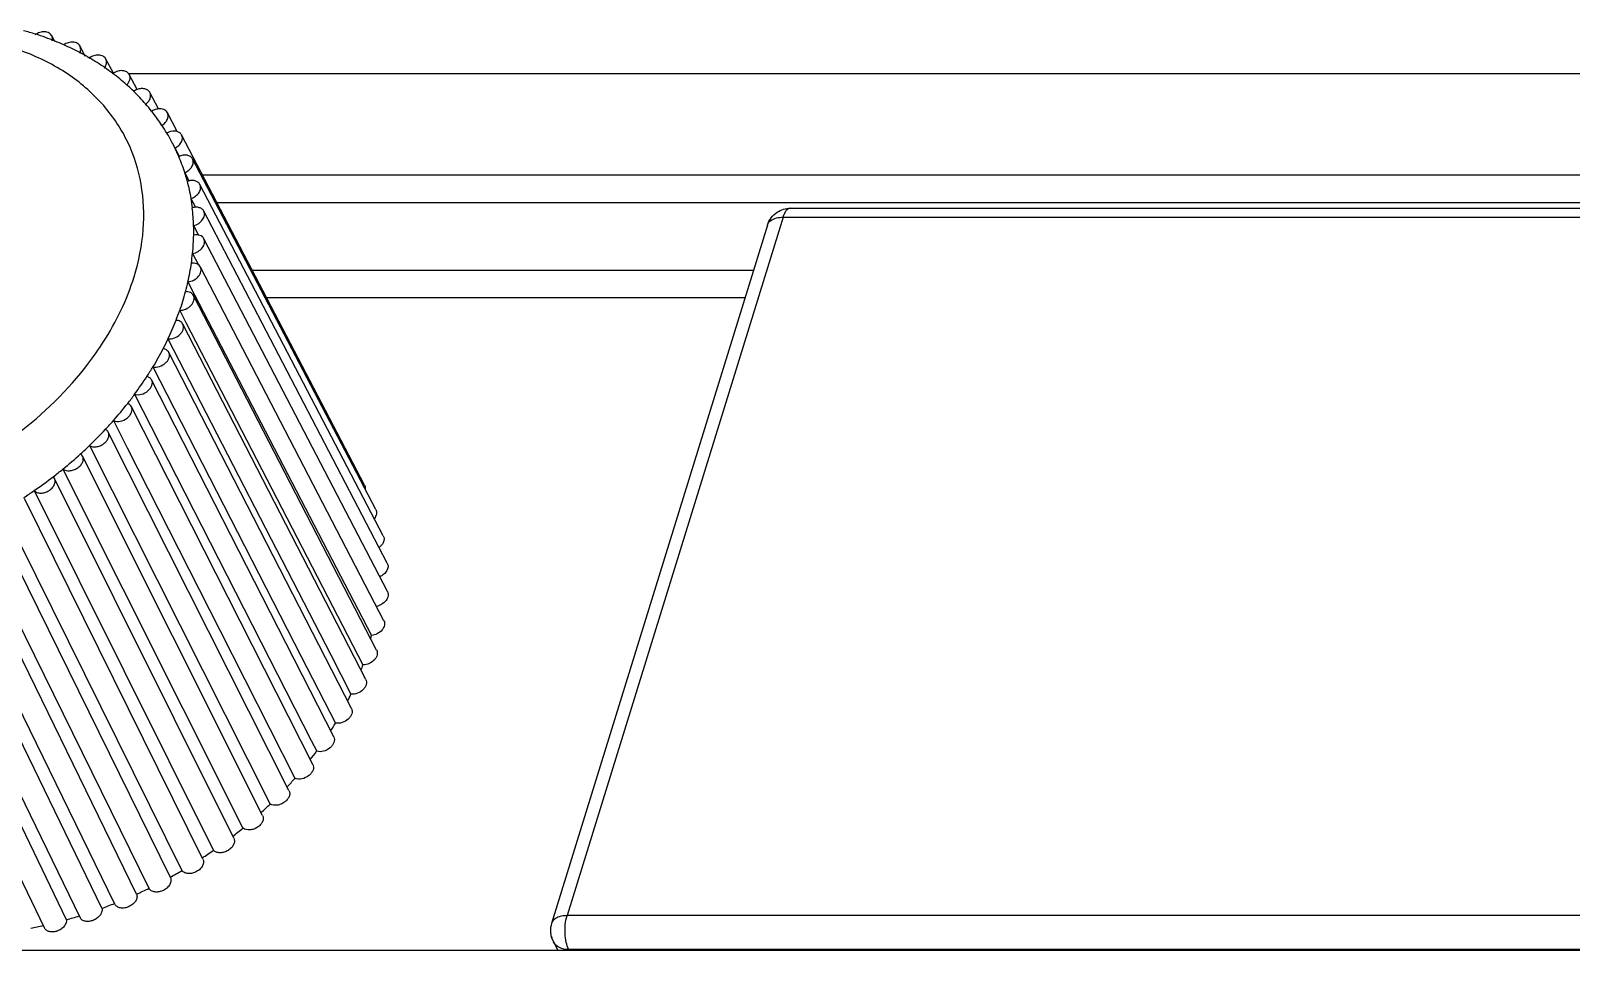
# Model space of a CAD drawing. Header units: millimetres. Extents: x 179 to 1020, y 292 to 886.
# Drawn here: x 805.35 to 818.23, y 610.56 to 618.25 of the extents above; entities that cross this region are included whole.
import ezdxf

# ---------------------------------------------------------------- set-up
doc = ezdxf.new("R2010")
doc.units = ezdxf.units.MM
for name, color, linetype in [('VF-51-P002SOLIDLINE', 7, 'Continuous'), ('VF-51-P004SOLIDLINE', 7, 'Continuous'), ('VF-51-P005SOLIDLINE', 7, 'Continuous')]:
    doc.layers.add(name, color=color, linetype=linetype)

msp = doc.modelspace()

# ---------------------------------------------------------------- linework, layer by layer
at = {"layer": 'VF-51-P002SOLIDLINE', "linetype": 'Continuous'}
for p, q in [((806.162, 617.896), (836.937, 617.896)), ((838.138, 617.045), (806.784, 617.045)), ((838.147, 616.813), (806.905, 616.813)), ((807.198, 616.251), (811.392, 616.251)), ((807.319, 616.02), (811.32, 616.02)), ((804.06, 610.56), (836.165, 610.56))]:
    msp.add_line(p, q, dxfattribs=at)
at = {"layer": 'VF-51-P004SOLIDLINE', "linetype": 'Continuous'}
for p, q in [((811.699, 616.768), (838.109, 616.768)), ((811.699, 616.768), (838.109, 616.768)), ((811.638, 616.693), (809.832, 610.849)), ((811.638, 616.693), (809.832, 610.849)), ((811.638, 616.693), (838.048, 616.693)), ((811.638, 616.693), (838.048, 616.693)), ((811.508, 616.627), (809.702, 610.784)), ((811.508, 616.627), (809.702, 610.784)), ((836.242, 610.849), (809.832, 610.849)), ((836.242, 610.849), (809.832, 610.849)), ((809.717, 610.63), (809.754, 610.56)), ((809.717, 610.63), (809.754, 610.56)), ((809.846, 610.566), (809.849, 610.56)), ((809.846, 610.566), (809.849, 610.56)), ((836.256, 610.566), (809.846, 610.566)), ((836.256, 610.566), (809.846, 610.566))]:
    msp.add_line(p, q, dxfattribs=at)
for centre, radius, start, end in [((809.893, 610.725), 0.2, 183.1912, 194.8921), ((809.893, 610.725), 0.2, 183.1912, 194.8921), ((809.894, 610.725), 0.2, 194.9023, 208.1645), ((809.893, 610.725), 0.2, 194.8879, 203.9337), ((809.893, 610.725), 0.199, 203.9532, 208.1987)]:
    msp.add_arc(centre, radius, start, end, dxfattribs=at)
for points in [[(811.588, 616.734), (811.62, 616.756), (811.66, 616.768), (811.699, 616.768)], [(811.588, 616.734), (811.62, 616.756), (811.66, 616.768), (811.699, 616.768)], [(811.508, 616.627), (811.521, 616.67), (811.551, 616.71), (811.588, 616.734)], [(811.508, 616.627), (811.521, 616.67), (811.551, 616.71), (811.588, 616.734)], [(811.508, 616.627), (811.509, 616.633), (811.512, 616.638), (811.515, 616.643)], [(811.508, 616.627), (811.509, 616.633), (811.512, 616.638), (811.515, 616.643)], [(809.702, 610.784), (809.695, 610.761), (809.692, 610.737), (809.693, 610.714)], [(809.702, 610.784), (809.695, 610.761), (809.692, 610.737), (809.693, 610.714)]]:
    msp.add_open_spline(points, degree=3, dxfattribs=at)
for points, knots in [([(811.699, 616.768), (811.686, 616.768), (811.665, 616.752), (811.649, 616.723), (811.641, 616.703), (811.638, 616.693)], [0, 0, 0, 0, 0.386873, 0.66427, 1, 1, 1, 1]), ([(811.699, 616.768), (811.686, 616.768), (811.665, 616.752), (811.649, 616.723), (811.641, 616.703), (811.638, 616.693)], [0, 0, 0, 0, 0.386873, 0.66427, 1, 1, 1, 1]), ([(811.515, 616.643), (811.52, 616.651), (811.552, 616.684), (811.602, 616.693), (811.638, 616.693)], [0, 0, 0, 0, 0.207805, 1, 1, 1, 1]), ([(811.515, 616.643), (811.52, 616.651), (811.552, 616.684), (811.602, 616.693), (811.638, 616.693)], [0, 0, 0, 0, 0.207805, 1, 1, 1, 1]), ([(809.832, 610.849), (809.816, 610.849), (809.787, 610.847), (809.747, 610.834), (809.717, 610.814), (809.705, 610.794), (809.702, 610.784)], [0, 0, 0, 0, 0.303744, 0.569992, 0.797783, 1, 1, 1, 1]), ([(809.832, 610.849), (809.816, 610.849), (809.787, 610.847), (809.747, 610.834), (809.717, 610.814), (809.705, 610.794), (809.702, 610.784)], [0, 0, 0, 0, 0.303744, 0.569992, 0.797783, 1, 1, 1, 1]), ([(809.846, 610.566), (809.836, 610.585), (809.823, 610.629), (809.811, 610.725), (809.817, 610.801), (809.832, 610.849)], [0, 0, 0, 0, 0.217814, 0.47985, 1, 1, 1, 1]), ([(809.846, 610.566), (809.836, 610.585), (809.823, 610.629), (809.811, 610.725), (809.817, 610.801), (809.832, 610.849)], [0, 0, 0, 0, 0.217814, 0.47985, 1, 1, 1, 1]), ([(809.846, 610.566), (809.819, 610.566), (809.768, 610.574), (809.728, 610.61), (809.717, 610.63)], [0, 0, 0, 0, 0.534653, 1, 1, 1, 1]), ([(809.846, 610.566), (809.819, 610.566), (809.768, 610.574), (809.728, 610.61), (809.717, 610.63)], [0, 0, 0, 0, 0.534653, 1, 1, 1, 1])]:
    msp.add_open_spline(points, degree=3, knots=knots, dxfattribs=at)
at = {"layer": 'VF-51-P005SOLIDLINE', "linetype": 'Continuous'}
for p, q in [((805.547, 618.162), (805.522, 618.21)), ((805.802, 618.038), (805.758, 618.125)), ((806.037, 617.897), (805.975, 618.016)), ((806.028, 617.891), (806.026, 617.892)), ((806.033, 617.895), (806.031, 617.897)), ((806.236, 617.76), (806.17, 617.886)), ((806.414, 617.599), (806.342, 617.736)), ((806.571, 617.41), (806.489, 617.567)), ((806.553, 617.27), (806.532, 617.311)), ((808.138, 614.452), (806.608, 617.381)), ((806.553, 617.27), (806.588, 617.203)), ((808.232, 614.246), (806.7, 617.18)), ((806.634, 617.065), (806.671, 616.995)), ((808.295, 614.027), (806.761, 616.967)), ((806.686, 616.849), (806.724, 616.776)), ((808.328, 613.797), (806.793, 616.744)), ((806.708, 616.623), (806.75, 616.542)), ((808.33, 613.56), (806.795, 616.513)), ((806.7, 616.39), (806.75, 616.293)), ((808.3, 613.317), (806.766, 616.276)), ((806.661, 616.152), (806.717, 616.043)), ((808.239, 613.071), (806.707, 616.037)), ((806.717, 616.043), (808.195, 613.193)), ((806.592, 615.913), (806.644, 615.812)), ((808.148, 612.825), (806.618, 615.798)), ((806.644, 615.812), (808.125, 612.947)), ((806.494, 615.675), (807.855, 613.031)), ((808.028, 612.582), (806.501, 615.562)), ((806.368, 615.44), (807.609, 613.018)), ((807.88, 612.344), (806.357, 615.331)), ((807.705, 612.114), (806.188, 615.107)), ((806.215, 615.211), (807.692, 612.315)), ((806.038, 614.991), (806.153, 614.763)), ((807.506, 611.895), (805.994, 614.894)), ((805.837, 614.782), (807.349, 611.783)), ((806.153, 614.763), (806.927, 613.238)), ((805.615, 614.586), (807.121, 611.581)), ((807.285, 611.688), (805.779, 614.693)), ((805.545, 614.507), (805.534, 614.522)), ((807.044, 611.497), (805.545, 614.507)), ((806.786, 611.323), (805.294, 614.338)), ((805.375, 614.405), (806.874, 611.395)), ((806.514, 611.168), (805.029, 614.187)), ((805.119, 614.242), (806.611, 611.227)), ((806.231, 611.03), (804.755, 614.053)), ((805.941, 610.911), (804.473, 613.937)), ((806.05, 610.946), (804.573, 613.969)), ((805.645, 610.815), (804.185, 613.844)), ((805.758, 610.834), (804.289, 613.861)), ((805.46, 610.747), (804, 613.775)), ((805.219, 613.348), (806.334, 611.079)), ((806.927, 613.238), (807.555, 611.998)), ((807.855, 613.031), (808.024, 612.702)), ((807.609, 613.018), (807.895, 612.46)), ((807.692, 612.315), (807.738, 612.225))]:
    msp.add_line(p, q, dxfattribs=at)
for centre, radius, start, end in [((804.65, 615.885), 2.452, 72.5262, 74.9571), ((804.689, 616.003), 2.328, 68.302, 72.5506), ((804.721, 616.086), 2.238, 66.2714, 68.296), ((804.759, 616.17), 2.146, 62.3058, 66.2905), ((804.788, 616.225), 2.084, 60.7437, 62.3002), ((804.802, 616.25), 2.055, 59.9864, 60.7418), ((804.808, 616.261), 2.043, 59.7596, 59.9859), ((804.839, 616.312), 1.983, 55.4191, 59.7853), ((804.871, 616.359), 1.926, 52.9939, 55.4156), ((804.913, 616.414), 1.857, 48.3491, 52.9237), ((804.937, 616.441), 1.821, 47.7876, 48.3414), ((804.947, 616.452), 1.807, 45.793, 47.7892), ((806.284, 617.632), 0.138, 110.3813, 125.706), ((804.971, 616.477), 1.771, 41.0027, 45.8012), ((805, 616.502), 1.733, 38.4491, 40.9933), ((805.013, 616.512), 1.717, 37.7698, 38.4461), ((805.022, 616.519), 1.705, 33.555, 37.7726), ((805.034, 616.527), 1.691, 30.961, 33.5517), ((805.043, 616.532), 1.681, 27.585, 30.9611), ((805.185, 616.607), 1.52, 23.0109, 25.8794), ((805.175, 616.603), 1.531, 17.5897, 23.0035), ((805.155, 616.596), 1.552, 14.7628, 17.5914), ((805.119, 616.587), 1.59, 9.4674, 14.7446), ((805.079, 616.581), 1.63, 6.7319, 9.4698), ((805.017, 616.574), 1.692, 1.6468, 6.7067), ((804.872, 616.575), 1.837, 354.2242, 359.0122), ((804.957, 616.572), 1.752, 359.0413, 1.6508), ((804.794, 616.582), 1.915, 351.7703, 354.2291), ((804.689, 616.599), 2.022, 347.249, 351.74), ((804.597, 616.619), 2.116, 344.9536, 347.2544), ((804.477, 616.653), 2.241, 340.731, 344.9242), ((804.376, 616.688), 2.347, 338.5896, 340.7364), ((804.247, 616.739), 2.486, 334.65, 338.5626), ((804.143, 616.789), 2.602, 332.6505, 334.655), ((804.013, 616.857), 2.749, 328.9669, 332.6267), ((803.786, 617), 3.016, 323.6326, 327.0727), ((803.91, 616.919), 2.868, 327.0931, 328.9714), ((803.58, 617.159), 3.277, 318.5934, 321.8493), ((803.691, 617.07), 3.135, 321.8661, 323.6364), ((803.496, 617.232), 3.388, 316.9157, 318.5967), ((803.402, 617.321), 3.517, 313.7957, 316.9023), ((803.262, 617.472), 3.724, 309.1871, 312.1784), ((803.335, 617.391), 3.615, 312.1884, 313.7983), ((803.212, 617.533), 3.803, 307.6327, 309.1891), ((803.162, 617.599), 3.886, 304.7174, 307.6259), ((803.13, 617.645), 3.941, 303.1991, 304.7188), ((806.101, 613.664), 2.147, 346.6385, 347.3221), ((805.866, 613.733), 2.392, 339.664, 340.7983), ((805.62, 613.837), 2.659, 333.3369, 334.7116), ((805.376, 613.972), 2.938, 327.5211, 329.0233), ((805.146, 614.129), 3.216, 322.12, 323.6845), ((804.943, 614.297), 3.48, 317.052, 318.6417), ((804.775, 614.463), 3.716, 312.2459, 313.8411), ((804.648, 614.61), 3.91, 307.6391, 309.2302), ((804.563, 614.726), 4.054, 303.1591, 304.7588), ((804.519, 614.796), 4.137, 298.8006, 300.3788), ((804.51, 614.813), 4.157, 294.4702, 296.0435), ((804.562, 614.668), 4.002, 285.7107, 287.2976), ((805.804, 610.857), 0.051, 205.9031, 217.0019), ((804.527, 614.771), 4.111, 290.1222, 291.7072), ((804.602, 614.508), 3.837, 281.1884, 282.7819)]:
    msp.add_arc(centre, radius, start, end, dxfattribs=at)
for centre, major_axis, ratio, start_param, end_param in [((808.211, 613.271), (0.0898, 0.044), 0.721431, -2.079825, -2.06316), ((808.15, 613.025), (0.0898, 0.044), 0.721451, -2.184522, -2.167857), ((808.059, 612.779), (0.0898, 0.044), 0.721474, -2.289228, -2.272563), ((807.939, 612.536), (0.0898, 0.044), 0.721497, -2.393944, -2.377279), ((807.791, 612.299), (0.0898, 0.044), 0.721519, -2.498672, -2.482007), ((807.616, 612.069), (0.0898, 0.044), 0.721541, -2.603409, -2.586744), ((807.417, 611.85), (0.0898, 0.044), 0.72156, -2.708156, -2.691491), ((807.196, 611.644), (0.0898, 0.044), 0.721577, -2.812911, -2.796246), ((806.955, 611.452), (0.0898, 0.044), 0.721589, -2.917673, -2.901008), ((806.696, 611.279), (0.0898, 0.044), 0.721598, -3.022439, -3.005775), ((806.14, 610.99), (0.0898, 0.0441), 0.721601, -0.073722, -0.057057), ((806.424, 611.124), (0.0898, 0.0441), 0.721602, -3.127209, -3.110544), ((805.848, 610.878), (0.0898, 0.0441), 0.721595, -0.17849, -0.161825), ((805.55, 610.79), (0.0898, 0.0441), 0.721585, -0.283255, -0.26659)]:
    msp.add_ellipse(centre, major_axis=major_axis, ratio=ratio, start_param=start_param, end_param=end_param, dxfattribs=at)
for points, knots in [([(806.211, 616.195), (806.25, 616.323), (806.302, 616.581), (806.286, 616.968), (806.173, 617.327), (805.966, 617.64), (805.676, 617.895), (805.317, 618.082), (804.902, 618.195), (804.449, 618.232), (803.973, 618.191), (803.329, 618.036), (802.719, 617.741), (802.196, 617.332), (801.77, 616.881), (801.539, 616.476), (801.452, 616.195)], [0, 0, 0, 0, 0.057329, 0.111513, 0.163878, 0.216165, 0.270139, 0.327168, 0.387992, 0.452701, 0.520824, 0.591473, 0.735183, 0.805993, 0.874367, 1, 1, 1, 1]), ([(805.522, 618.21), (805.517, 618.22), (805.499, 618.237), (805.462, 618.246), (805.421, 618.241), (805.395, 618.228), (805.383, 618.219)], [0, 0, 0, 0, 0.210379, 0.448322, 0.717258, 1, 1, 1, 1]), ([(805.526, 618.169), (805.528, 618.176), (805.529, 618.191), (805.525, 618.204), (805.522, 618.21)], [0, 0, 0, 0, 0.514631, 1, 1, 1, 1]), ([(805.758, 618.125), (805.753, 618.134), (805.736, 618.151), (805.699, 618.16), (805.659, 618.155), (805.633, 618.143), (805.621, 618.135)], [0, 0, 0, 0, 0.210479, 0.448096, 0.716724, 1, 1, 1, 1]), ([(805.755, 618.064), (805.76, 618.074), (805.766, 618.094), (805.762, 618.116), (805.758, 618.125)], [0, 0, 0, 0, 0.527151, 1, 1, 1, 1]), ([(805.975, 618.016), (805.97, 618.026), (805.951, 618.044), (805.913, 618.052), (805.871, 618.045), (805.845, 618.031), (805.833, 618.022)], [0, 0, 0, 0, 0.20963, 0.447944, 0.717635, 1, 1, 1, 1]), ([(805.962, 617.941), (805.971, 617.952), (805.981, 617.972), (805.981, 617.999), (805.978, 618.011), (805.975, 618.016)], [0, 0, 0, 0, 0.533371, 0.77245, 1, 1, 1, 1]), ([(806.17, 617.886), (806.165, 617.895), (806.149, 617.912), (806.113, 617.921), (806.074, 617.917), (806.048, 617.905), (806.036, 617.897)], [0, 0, 0, 0, 0.210445, 0.447628, 0.7159, 1, 1, 1, 1]), ([(806.148, 617.799), (806.154, 617.806), (806.165, 617.819), (806.175, 617.842), (806.178, 617.865), (806.174, 617.88), (806.17, 617.886)], [0, 0, 0, 0, 0.282325, 0.54174, 0.778284, 1, 1, 1, 1]), ([(806.342, 617.736), (806.338, 617.743), (806.326, 617.757), (806.299, 617.768), (806.268, 617.77), (806.246, 617.765), (806.236, 617.761)], [0, 0, 0, 0, 0.215573, 0.451206, 0.714583, 1, 1, 1, 1]), ([(806.304, 617.636), (806.313, 617.642), (806.329, 617.657), (806.345, 617.683), (806.35, 617.711), (806.346, 617.728), (806.342, 617.736)], [0, 0, 0, 0, 0.285265, 0.548058, 0.783688, 1, 1, 1, 1]), ([(806.414, 617.599), (806.409, 617.598), (806.389, 617.595), (806.369, 617.587), (806.356, 617.578)], [0, 0, 0, 0, 0.2441, 1, 1, 1, 1]), ([(806.489, 617.567), (806.486, 617.572), (806.477, 617.583), (806.452, 617.598), (806.429, 617.6), (806.414, 617.599)], [0, 0, 0, 0, 0.225081, 0.463343, 1, 1, 1, 1]), ([(806.442, 617.461), (806.453, 617.467), (806.471, 617.482), (806.49, 617.51), (806.497, 617.539), (806.493, 617.559), (806.489, 617.567)], [0, 0, 0, 0, 0.285938, 0.550497, 0.786115, 1, 1, 1, 1]), ([(806.571, 617.41), (806.564, 617.412), (806.535, 617.417), (806.504, 617.408), (806.484, 617.397)], [0, 0, 0, 0, 0.23182, 1, 1, 1, 1]), ([(806.608, 617.381), (806.605, 617.388), (806.594, 617.4), (806.579, 617.407), (806.571, 617.41)], [0, 0, 0, 0, 0.480477, 1, 1, 1, 1]), ([(806.553, 617.27), (806.564, 617.276), (806.585, 617.291), (806.607, 617.32), (806.617, 617.351), (806.613, 617.372), (806.608, 617.381)], [0, 0, 0, 0, 0.285889, 0.552251, 0.78822, 1, 1, 1, 1]), ([(806.7, 617.18), (806.695, 617.188), (806.682, 617.203), (806.652, 617.213), (806.618, 617.213), (806.595, 617.206), (806.584, 617.201)], [0, 0, 0, 0, 0.213003, 0.44859, 0.713734, 1, 1, 1, 1]), ([(806.634, 617.065), (806.647, 617.071), (806.67, 617.085), (806.696, 617.115), (806.708, 617.148), (806.704, 617.171), (806.7, 617.18)], [0, 0, 0, 0, 0.28512, 0.553303, 0.789992, 1, 1, 1, 1]), ([(806.761, 616.967), (806.757, 616.975), (806.745, 616.988), (806.719, 616.999), (806.688, 617.001), (806.666, 616.996), (806.656, 616.992)], [0, 0, 0, 0, 0.214985, 0.450348, 0.71386, 1, 1, 1, 1]), ([(806.686, 616.849), (806.7, 616.853), (806.726, 616.867), (806.755, 616.897), (806.77, 616.933), (806.766, 616.957), (806.761, 616.967)], [0, 0, 0, 0, 0.283634, 0.553628, 0.791405, 1, 1, 1, 1]), ([(806.793, 616.744), (806.79, 616.751), (806.779, 616.763), (806.755, 616.774), (806.727, 616.778), (806.707, 616.774), (806.697, 616.772)], [0, 0, 0, 0, 0.21731, 0.452794, 0.714699, 1, 1, 1, 1]), ([(806.708, 616.623), (806.723, 616.626), (806.752, 616.639), (806.784, 616.67), (806.802, 616.707), (806.798, 616.734), (806.793, 616.744)], [0, 0, 0, 0, 0.281447, 0.553218, 0.792458, 1, 1, 1, 1]), ([(806.7, 616.39), (806.716, 616.392), (806.747, 616.404), (806.783, 616.435), (806.8, 616.469), (806.801, 616.495), (806.797, 616.507), (806.795, 616.513)], [0, 0, 0, 0, 0.277805, 0.550533, 0.79094, 0.898185, 1, 1, 1, 1]), ([(806.795, 616.513), (806.791, 616.519), (806.782, 616.531), (806.761, 616.542), (806.736, 616.546), (806.718, 616.545), (806.709, 616.543)], [0, 0, 0, 0, 0.219953, 0.455883, 0.716232, 1, 1, 1, 1]), ([(806.661, 616.152), (806.678, 616.154), (806.711, 616.164), (806.745, 616.19), (806.763, 616.217), (806.771, 616.238), (806.772, 616.258), (806.769, 616.271), (806.766, 616.276)], [0, 0, 0, 0, 0.273715, 0.547491, 0.67457, 0.791448, 0.898706, 1, 1, 1, 1]), ([(806.766, 616.276), (806.763, 616.282), (806.754, 616.293), (806.729, 616.308), (806.705, 616.31), (806.69, 616.308)], [0, 0, 0, 0, 0.223842, 0.46155, 1, 1, 1, 1]), ([(801.452, 616.195), (801.417, 616.082), (801.368, 615.853), (801.368, 615.51), (801.443, 615.185), (801.592, 614.892), (801.81, 614.639), (802.089, 614.435), (802.418, 614.285), (802.789, 614.193), (803.19, 614.161), (803.757, 614.2), (804.325, 614.358), (804.856, 614.619), (805.343, 614.939), (805.658, 615.245), (805.83, 615.472)], [0, 0, 0, 0, 0.057556, 0.112224, 0.164966, 0.217078, 0.26998, 0.324942, 0.38287, 0.444215, 0.508983, 0.576801, 0.718417, 0.790641, 0.862343, 1, 1, 1, 1]), ([(805.83, 615.472), (805.873, 615.529), (806.03, 615.752), (806.151, 616.002), (806.211, 616.195)], [0, 0, 0, 0, 0.261138, 1, 1, 1, 1]), ([(806.592, 615.913), (806.61, 615.913), (806.645, 615.922), (806.682, 615.947), (806.703, 615.975), (806.712, 615.997), (806.714, 616.018), (806.71, 616.032), (806.707, 616.037)], [0, 0, 0, 0, 0.269514, 0.544718, 0.673245, 0.791213, 0.898872, 1, 1, 1, 1]), ([(806.707, 616.037), (806.704, 616.043), (806.697, 616.052), (806.675, 616.067), (806.654, 616.07), (806.64, 616.07)], [0, 0, 0, 0, 0.226927, 0.465593, 1, 1, 1, 1]), ([(806.494, 615.675), (806.512, 615.673), (806.55, 615.68), (806.59, 615.705), (806.612, 615.733), (806.623, 615.755), (806.625, 615.778), (806.621, 615.792), (806.618, 615.798)], [0, 0, 0, 0, 0.264769, 0.541273, 0.67138, 0.790629, 0.898875, 1, 1, 1, 1]), ([(806.618, 615.798), (806.613, 615.808), (806.596, 615.825), (806.573, 615.83), (806.561, 615.831)], [0, 0, 0, 0, 0.467412, 1, 1, 1, 1]), ([(806.368, 615.44), (806.386, 615.437), (806.426, 615.441), (806.468, 615.465), (806.493, 615.494), (806.505, 615.517), (806.508, 615.541), (806.505, 615.556), (806.501, 615.562)], [0, 0, 0, 0, 0.259536, 0.53717, 0.668977, 0.789694, 0.898718, 1, 1, 1, 1]), ([(806.501, 615.562), (806.497, 615.57), (806.483, 615.585), (806.464, 615.592), (806.454, 615.593)], [0, 0, 0, 0, 0.472725, 1, 1, 1, 1]), ([(806.357, 615.331), (806.354, 615.338), (806.342, 615.351), (806.327, 615.358), (806.318, 615.36)], [0, 0, 0, 0, 0.478168, 1, 1, 1, 1]), ([(806.215, 615.211), (806.233, 615.206), (806.275, 615.207), (806.32, 615.231), (806.347, 615.26), (806.36, 615.284), (806.365, 615.309), (806.361, 615.324), (806.357, 615.331)], [0, 0, 0, 0, 0.253901, 0.532458, 0.666066, 0.788424, 0.898409, 1, 1, 1, 1]), ([(806.038, 614.991), (806.055, 614.984), (806.098, 614.982), (806.145, 615.004), (806.175, 615.033), (806.19, 615.058), (806.195, 615.084), (806.191, 615.101), (806.188, 615.107)], [0, 0, 0, 0, 0.247969, 0.527209, 0.662697, 0.786854, 0.897965, 1, 1, 1, 1]), ([(806.188, 615.107), (806.185, 615.113), (806.176, 615.125), (806.163, 615.132), (806.157, 615.134)], [0, 0, 0, 0, 0.48357, 1, 1, 1, 1]), ([(805.837, 614.782), (805.853, 614.772), (805.886, 614.769), (805.926, 614.779), (805.955, 614.795), (805.979, 614.817), (805.995, 614.843), (806.002, 614.87), (805.998, 614.887), (805.994, 614.894)], [0, 0, 0, 0, 0.24135, 0.380437, 0.522492, 0.659626, 0.785453, 0.897609, 1, 1, 1, 1]), ([(805.994, 614.894), (805.993, 614.897), (805.987, 614.906), (805.978, 614.914), (805.971, 614.918)], [0, 0, 0, 0, 0.244142, 1, 1, 1, 1]), ([(805.779, 614.693), (805.776, 614.699), (805.771, 614.706), (805.764, 614.711), (805.762, 614.713)], [0, 0, 0, 0, 0.743416, 1, 1, 1, 1]), ([(805.615, 614.586), (805.63, 614.574), (805.663, 614.568), (805.705, 614.577), (805.736, 614.592), (805.762, 614.614), (805.78, 614.64), (805.787, 614.668), (805.783, 614.686), (805.779, 614.693)], [0, 0, 0, 0, 0.235159, 0.373508, 0.516491, 0.655547, 0.783391, 0.896936, 1, 1, 1, 1]), ([(805.375, 614.405), (805.381, 614.399), (805.399, 614.388), (805.43, 614.383), (805.464, 614.389), (805.497, 614.403), (805.525, 614.425), (805.544, 614.452), (805.552, 614.481), (805.549, 614.5), (805.545, 614.507)], [0, 0, 0, 0, 0.109097, 0.232594, 0.369343, 0.51245, 0.652767, 0.782114, 0.896627, 1, 1, 1, 1]), ([(808.138, 614.452), (808.139, 614.45), (808.144, 614.439), (808.145, 614.427), (808.144, 614.418)], [0, 0, 0, 0, 0.244015, 1, 1, 1, 1]), ([(808.232, 614.246), (808.235, 614.241), (808.238, 614.229), (808.238, 614.203), (808.228, 614.183), (808.22, 614.172)], [0, 0, 0, 0, 0.22727, 0.466192, 1, 1, 1, 1]), ([(808.295, 614.027), (808.299, 614.02), (808.303, 614.003), (808.298, 613.976), (808.283, 613.95), (808.268, 613.936), (808.26, 613.929)], [0, 0, 0, 0, 0.216235, 0.451634, 0.714314, 1, 1, 1, 1]), ([(808.328, 613.797), (808.333, 613.788), (808.337, 613.766), (808.325, 613.733), (808.3, 613.704), (808.278, 613.689), (808.265, 613.684)], [0, 0, 0, 0, 0.209911, 0.446247, 0.714229, 1, 1, 1, 1]), ([(808.33, 613.56), (808.332, 613.554), (808.336, 613.542), (808.335, 613.516), (808.319, 613.482), (808.283, 613.452), (808.252, 613.44), (808.236, 613.437)], [0, 0, 0, 0, 0.10185, 0.20906, 0.449159, 0.72164, 1, 1, 1, 1]), ([(808.3, 613.317), (808.303, 613.311), (808.307, 613.298), (808.305, 613.278), (808.298, 613.258), (808.28, 613.231), (808.246, 613.205), (808.213, 613.194), (808.197, 613.193)], [0, 0, 0, 0, 0.101301, 0.208493, 0.325208, 0.45207, 0.725622, 1, 1, 1, 1]), ([(808.239, 613.071), (808.242, 613.065), (808.246, 613.052), (808.244, 613.03), (808.236, 613.009), (808.215, 612.981), (808.179, 612.956), (808.144, 612.947), (808.126, 612.947)], [0, 0, 0, 0, 0.101106, 0.208664, 0.326437, 0.454724, 0.729726, 1, 1, 1, 1]), ([(808.148, 612.825), (808.151, 612.819), (808.155, 612.805), (808.153, 612.782), (808.143, 612.76), (808.12, 612.732), (808.081, 612.707), (808.044, 612.7), (808.026, 612.701)], [0, 0, 0, 0, 0.101075, 0.20919, 0.328212, 0.458061, 0.734388, 1, 1, 1, 1]), ([(808.028, 612.582), (808.031, 612.576), (808.035, 612.561), (808.032, 612.537), (808.02, 612.514), (807.996, 612.485), (807.954, 612.461), (807.914, 612.456), (807.896, 612.46)], [0, 0, 0, 0, 0.101207, 0.210069, 0.33053, 0.462061, 0.739548, 1, 1, 1, 1]), ([(807.88, 612.344), (807.883, 612.337), (807.887, 612.322), (807.883, 612.297), (807.87, 612.273), (807.843, 612.244), (807.798, 612.221), (807.757, 612.219), (807.739, 612.224)], [0, 0, 0, 0, 0.101494, 0.211286, 0.333361, 0.466678, 0.745125, 1, 1, 1, 1]), ([(807.705, 612.114), (807.709, 612.107), (807.713, 612.091), (807.708, 612.065), (807.693, 612.041), (807.664, 612.012), (807.617, 611.989), (807.574, 611.99), (807.556, 611.998)], [0, 0, 0, 0, 0.101916, 0.212809, 0.336657, 0.471842, 0.751016, 1, 1, 1, 1]), ([(807.506, 611.895), (807.51, 611.888), (807.514, 611.871), (807.508, 611.844), (807.492, 611.818), (807.468, 611.797), (807.439, 611.781), (807.399, 611.769), (807.367, 611.773), (807.35, 611.782)], [0, 0, 0, 0, 0.10226, 0.21418, 0.339681, 0.47651, 0.618414, 0.757612, 1, 1, 1, 1]), ([(807.285, 611.688), (807.289, 611.681), (807.293, 611.663), (807.286, 611.635), (807.268, 611.609), (807.243, 611.587), (807.212, 611.572), (807.171, 611.563), (807.137, 611.569), (807.122, 611.58)], [0, 0, 0, 0, 0.102924, 0.216214, 0.343717, 0.482466, 0.625319, 0.763812, 1, 1, 1, 1]), ([(807.044, 611.497), (807.048, 611.489), (807.052, 611.47), (807.044, 611.442), (807.025, 611.415), (806.997, 611.393), (806.965, 611.379), (806.931, 611.373), (806.899, 611.378), (806.882, 611.388), (806.875, 611.394)], [0, 0, 0, 0, 0.103246, 0.217502, 0.346514, 0.486549, 0.629569, 0.766517, 0.890457, 1, 1, 1, 1]), ([(806.786, 611.323), (806.79, 611.315), (806.794, 611.295), (806.784, 611.265), (806.764, 611.238), (806.734, 611.217), (806.7, 611.203), (806.665, 611.199), (806.634, 611.206), (806.617, 611.219), (806.612, 611.226)], [0, 0, 0, 0, 0.104004, 0.21971, 0.350733, 0.492495, 0.636018, 0.771678, 0.892884, 1, 1, 1, 1]), ([(806.514, 611.168), (806.518, 611.16), (806.521, 611.139), (806.511, 611.108), (806.488, 611.081), (806.457, 611.059), (806.421, 611.047), (806.386, 611.045), (806.354, 611.055), (806.34, 611.069), (806.335, 611.078)], [0, 0, 0, 0, 0.104731, 0.221926, 0.354949, 0.498324, 0.642118, 0.776234, 0.894682, 1, 1, 1, 1]), ([(806.232, 611.029), (806.235, 611.02), (806.236, 610.999), (806.224, 610.969), (806.2, 610.943), (806.168, 610.923), (806.133, 610.912), (806.098, 610.912), (806.068, 610.922), (806.054, 610.938), (806.05, 610.946)], [0, 0, 0, 0, 0.105965, 0.225534, 0.36031, 0.504023, 0.646758, 0.77897, 0.895555, 1, 1, 1, 1]), ([(805.942, 610.91), (805.943, 610.901), (805.942, 610.882), (805.929, 610.855), (805.907, 610.831), (805.878, 610.812), (805.845, 610.801), (805.812, 610.8), (805.783, 610.807), (805.768, 610.819), (805.763, 610.826)], [0, 0, 0, 0, 0.106799, 0.226954, 0.360599, 0.502111, 0.643174, 0.775615, 0.89428, 1, 1, 1, 1]), ([(805.645, 610.814), (805.646, 610.805), (805.642, 610.785), (805.626, 610.758), (805.6, 610.735), (805.569, 610.719), (805.536, 610.712), (805.503, 610.713), (805.476, 610.725), (805.464, 610.739), (805.46, 610.747)], [0, 0, 0, 0, 0.110678, 0.235709, 0.373107, 0.515864, 0.655171, 0.78337, 0.897052, 1, 1, 1, 1])]:
    msp.add_open_spline(points, degree=3, knots=knots, dxfattribs=at)

doc.saveas('drawing.dxf')
